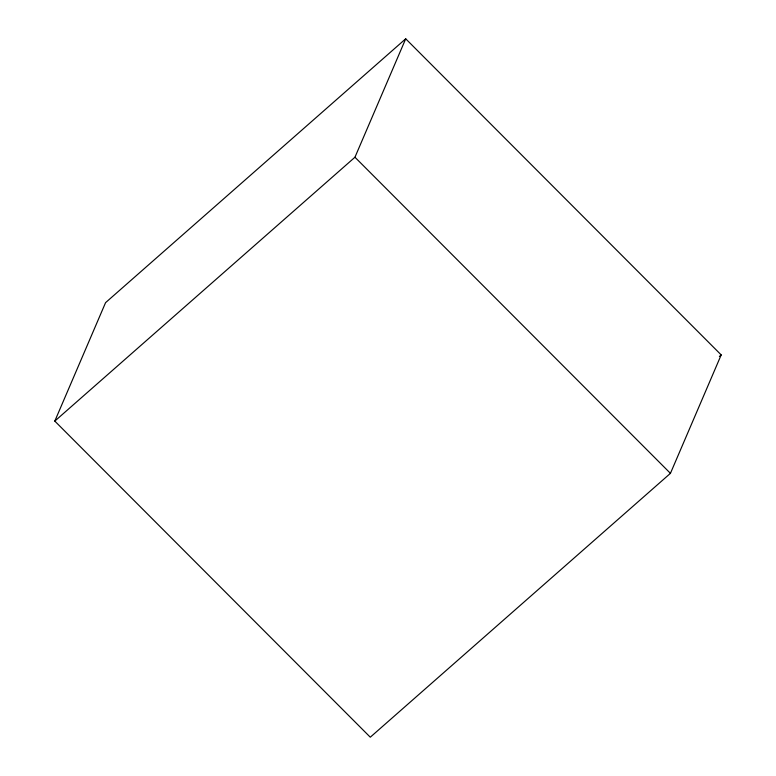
<?xml version="1.0" encoding="UTF-8"?>
<svg xmlns="http://www.w3.org/2000/svg" width="776" height="776" viewBox="0 0 776 776"><rect width="100%" height="100%" fill="white"/><g stroke="black" fill="none" stroke-linecap="round" stroke-linejoin="round"><path stroke-width="1.16" d="M54.805 421.096L105.565 302.659L405.712 38.8L721.195 354.904L670.435 473.341L370.288 737.2L54.805 421.096L354.952 157.237L405.712 38.8M719.371 356.504L721.195 354.904M354.952 157.237L670.435 473.341"/></g></svg>
